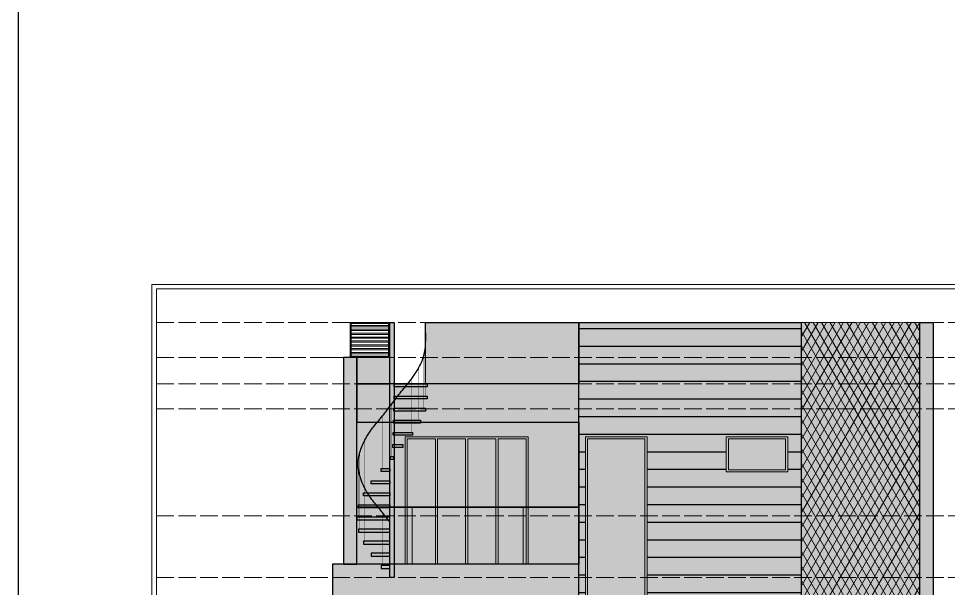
# Model space of a CAD drawing. Header units: millimetres. Extents: x 56222 to 163527, y -177397 to -121287.
# Drawn here: x 154711 to 155345, y -173289 to -172901 of the extents above; entities that cross this region are included whole.
import ezdxf

# ---------------------------------------------------------------- set-up
doc = ezdxf.new("R2010")
doc.units = ezdxf.units.MM
doc.header["$MEASUREMENT"] = 0
doc.linetypes.add('ACAD_ISO02W100', pattern=[15, 12, -3])
for name, color, linetype, lineweight in [('@~LEVEL GRID LINE', 43, 'ACAD_ISO02W100', 9), ('ELEVATION', 250, 'Continuous', 9), ('ELEVATION ( D~W~RaiL )', 250, 'Continuous', 9), ('ELEVATION ( HATCH )', 251, 'Continuous', 9), ('ELEVATION ( WALL COLOUR ) X_', 7, 'Continuous', 9), ('SECTION', 7, 'Continuous', 9), ('SECTION ( D~W~RaiL )', 250, 'Continuous', 18), ('SECTION ( GLASS  COLOUR ) X_', 7, 'Continuous', 9), ('X_SHEET', 7, 'Continuous', 9)]:
    doc.layers.add(name, color=color, linetype=linetype, lineweight=lineweight)
doc.layers.add('ELEVATION ( GLASS COLOUR ) X_', color=7, linetype='Continuous')
doc.layers.add('ELEVATION )~BOUNDRY ~( WALL COLOUR ) _', color=7, linetype='Continuous')

# ---------------------------------------------------------------- blocks, each defined once
blk = doc.blocks.new('SPRIAL STAIR')
at = {"layer": 'ELEVATION', "lineweight": 30}
h = blk.add_hatch(color=35, dxfattribs=at)
h.set_gradient(color1=(169, 105, 75), color2=(239, 226, 220), one_color=1, tint=0.9, name='CYLINDER')
h.paths.add_polyline_path([(1.5, 0), (-1.5, 0), (-1.5, 174), (1.5, 174)])
at = {"layer": 'ELEVATION', "lineweight": -3}
blk.add_lwpolyline([(1.5, 0), (-1.5, 0), (-1.5, 174), (1.5, 174)], close=True, dxfattribs=at)
at = {"layer": 'ELEVATION', "color": 32, "const_width": 0.18}
for points in [[(23, 132), (23, 168)], [(23, 123.75), (23, 159.75)], [(21.83, 115.5), (21.83, 151.5)], [(18.42, 107.25), (18.42, 143.25)], [(13.11, 99), (13.11, 135)], [(6.42, 90.75), (6.42, 126.75)], [(0, 82.5), (0, 118.5)], [(-6.42, 74.25), (-6.42, 110.25)], [(-13.11, 66), (-13.11, 102)], [(-18.42, 57.75), (-18.42, 93.75)], [(-21.83, 49.5), (-21.83, 85.5)], [(-23, 41.25), (-23, 77.25)], [(-21.83, 33), (-21.83, 69)], [(-18.42, 24.75), (-18.42, 60.75)], [(-13.11, 16.5), (-13.11, 52.5)], [(-6.42, 8.25), (-6.42, 44.25)]]:
    blk.add_lwpolyline(points, dxfattribs=at)
at = {"layer": 'ELEVATION', "color": 32, "lineweight": -3}
for points in [[(1.5, 132), (24, 132), (24, 130), (1.5, 130)], [(1.5, 123.75), (24, 123.75), (24, 121.75), (1.5, 121.75)], [(1.43, 115.5), (22.83, 115.5), (22.83, 113.5), (1.43, 113.5)], [(1.21, 107.25), (19.42, 107.25), (19.42, 105.25), (1.21, 105.25)], [(0.88, 99), (14.11, 99), (14.11, 97), (0.88, 97)], [(0.46, 90.75), (7.42, 90.75), (7.42, 88.75), (0.46, 88.75)], [(-1, 82.5), (1, 82.5), (1, 80.5), (-1, 80.5)], [(-7.42, 74.25), (-1.5, 74.25), (-1.5, 72.25), (-7.42, 72.25)], [(-14.11, 66), (-1.5, 66), (-1.5, 64), (-14.11, 64)], [(-19.42, 57.75), (-1.5, 57.75), (-1.5, 55.75), (-19.42, 55.75)], [(-22.83, 49.5), (-1.5, 49.5), (-1.5, 47.5), (-22.83, 47.5)], [(-24, 39.25), (-1.5, 39.25), (-1.5, 41.25), (-24, 41.25)], [(-22.83, 31), (-1.5, 31), (-1.5, 33), (-22.83, 33)], [(-19.42, 22.75), (-1.5, 22.75), (-1.5, 24.75), (-19.42, 24.75)], [(-14.11, 14.5), (-1.5, 14.5), (-1.5, 16.5), (-14.11, 16.5)], [(-7.42, 6.25), (-1.5, 6.25), (-1.5, 8.25), (-7.42, 8.25)]]:
    blk.add_lwpolyline(points, close=True, dxfattribs=at)
at = {"layer": 'ELEVATION', "color": 32, "lineweight": 30}
blk.add_open_spline([(-1.5, 37.97), (-3.11, 40.08), (-6.9, 44.99), (-13.12, 52.15), (-20.03, 62.59), (-23.89, 74.3), (-22.13, 85.81), (-18.51, 94.14), (-13.13, 102.36), (-6.36, 110.13), (0, 118.5), (6.36, 126.87), (13.13, 134.64), (18.49, 142.86), (22.2, 151.19), (23.19, 159.73), (23.06, 165.25), (23, 168)], degree=3, knots=[2.475585, 2.475585, 2.475585, 2.475585, 10.451449, 21.073335, 30.884245, 48.009061, 56.342265, 65.268822, 75.079732, 85.701618, 96.153067, 106.604516, 117.226402, 127.037312, 135.963869, 144.297073, 152.547073, 152.547073, 152.547073, 152.547073], dxfattribs=at)

msp = doc.modelspace()

# ---------------------------------------------------------------- hatches: boundary and pattern name
at = {"layer": 'ELEVATION'}
h = msp.add_hatch(color=254, dxfattribs=at)
h.set_gradient(color1=(228, 222, 202), color2=(243, 240, 231), one_color=1, tint=0.93, name='CYLINDER')
h.paths.add_polyline_path([(154988.8106, -173107.80351), (155093.3106, -173107.80351), (155093.3106, -173149.80351), (154988.8106, -173149.80351)])
h = msp.add_hatch(color=15, dxfattribs=at)
h.set_gradient(color1=(153, 81, 71), color2=(176, 95, 84), one_color=1, tint=0.51)
h.paths.add_polyline_path([(154941.8106, -173131.80351), (154932.8106, -173131.80351), (154932.8106, -173272.80351), (154941.8106, -173272.80351)])
h = msp.add_hatch(color=254, dxfattribs=at)
h.set_gradient(color1=(228, 222, 202), color2=(243, 240, 231), one_color=1, tint=0.93, name='CYLINDER')
h.paths.add_polyline_path([(154964.3106, -173131.80351), (154941.8106, -173131.80351), (154941.8106, -173149.80351), (154964.3106, -173149.80351)])
at = {"layer": 'ELEVATION', "lineweight": 30}
h = msp.add_hatch(color=31, dxfattribs=at)
h.set_gradient(color1=(255, 207, 158), color2=(255, 232, 209), one_color=1, tint=0.91, name='CYLINDER')
h.paths.add_polyline_path([(154941.8106, -173175.80351), (155093.3106, -173175.80351), (155093.3106, -173272.80351), (154941.8106, -173272.80351)])
h.paths.add_polyline_path([(154974.8106, -173185.80351), (155058.8106, -173185.80351), (155058.8106, -173272.80351), (154974.8106, -173272.80351)], flags=16)
at = {"layer": 'ELEVATION ( D~W~RaiL )'}
h = msp.add_hatch(dxfattribs=at)
h.set_pattern_fill('ANSI32', color=256, scale=7, angle=135, style=0)
h.set_pattern_definition([(180, (154942.5106, -173131.8035), (-4e-16, -2.625), []), (180, (154941.6356, -173130.9285), (-4e-16, -2.625), [])])
h.paths.add_polyline_path([(154938.0106, -173131.80351), (154963.6106, -173131.80351), (154963.6106, -173108.50351), (154938.0106, -173108.50351)])
at = {"layer": 'ELEVATION ( GLASS COLOUR ) X_'}
h = msp.add_hatch(color=254, dxfattribs=at)
h.set_gradient(color1=(196, 215, 217), color2=(243, 247, 247), one_color=1, tint=0.96, name='CYLINDER')
h.paths.add_polyline_path([(154974.8106, -173185.80351), (155058.8106, -173185.80351), (155058.8106, -173272.80351), (154974.8106, -173272.80351)])
h = msp.add_hatch(color=254, dxfattribs=at)
h.set_gradient(color1=(196, 215, 217), color2=(243, 247, 247), one_color=1, tint=0.96, name='CYLINDER')
h.paths.add_polyline_path([(155139.8106, -173427.80351), (155097.8106, -173427.80351), (155097.8106, -173185.80351), (155139.8106, -173185.80351)])
h = msp.add_hatch(color=254, dxfattribs=at)
h.set_gradient(color1=(196, 215, 217), color2=(243, 247, 247), one_color=1, tint=0.96, name='CYLINDER')
h.paths.add_polyline_path([(155193.8106, -173185.80351), (155235.8106, -173185.80351), (155235.8106, -173209.80351), (155193.8106, -173209.80351)])
at = {"layer": 'ELEVATION ( HATCH )', "lineweight": -3}
h = msp.add_hatch(dxfattribs=at)
h.set_pattern_fill('_USER', color=256, scale=12, style=0, pattern_type=0)
h.set_pattern_definition([(0, (7414.392, 1e-05), (0, 12), [])])
h.paths.add_polyline_path([(155244.8106, -173575.80351), (155093.3106, -173575.80351), (155093.3106, -173107.80351), (155244.8106, -173107.80351)])
h.paths.add_polyline_path([(155193.8106, -173387.80351), (155235.8106, -173387.80351), (155235.8106, -173471.80351), (155193.8106, -173471.80351)], flags=16)
h.paths.add_polyline_path([(155193.8106, -173185.80351), (155235.8106, -173185.80351), (155235.8106, -173209.80351), (155193.8106, -173209.80351)], flags=16)
h.paths.add_polyline_path([(155097.8106, -173475.80351), (155139.8106, -173475.80351), (155139.8106, -173499.80351), (155097.8106, -173499.80351)], flags=16)
h.paths.add_polyline_path([(155139.8106, -173427.80351), (155097.8106, -173427.80351), (155097.8106, -173185.80351), (155139.8106, -173185.80351)], flags=16)
at = {"layer": 'ELEVATION ( HATCH )'}
h = msp.add_hatch(dxfattribs=at)
h.set_pattern_fill('_USER', color=34, scale=5, angle=60, style=0, pattern_type=0)
h.set_pattern_definition([(60, (155240.3106, -173575.8035), (-4.330127, 2.5), [])])
h.paths.add_polyline_path([(155244.8106, -173575.80351), (155325.8106, -173575.80351), (155325.8106, -173107.71317), (155244.8106, -173107.80351)])
h = msp.add_hatch(dxfattribs=at)
h.set_pattern_fill('_USER', color=34, scale=5, angle=300, style=0, pattern_type=0)
h.set_pattern_definition([(300, (155240.3106, -173575.8035), (4.330127, 2.5), [])])
h.paths.add_polyline_path([(155244.8106, -173575.80351), (155325.8106, -173575.80351), (155325.8106, -173107.71317), (155244.8106, -173107.80351)])
at = {"layer": 'ELEVATION ( WALL COLOUR ) X_'}
h = msp.add_hatch(color=254, dxfattribs=at)
h.set_gradient(color1=(228, 222, 202), color2=(243, 240, 231), one_color=1, tint=0.93, name='CYLINDER')
h.paths.add_polyline_path([(155244.8106, -173575.80351), (155093.3106, -173575.80351), (155093.3106, -173107.80351), (155244.8106, -173107.80351)])
h.paths.add_polyline_path([(155193.8106, -173387.80351), (155235.8106, -173387.80351), (155235.8106, -173471.80351), (155193.8106, -173471.80351)], flags=16)
h.paths.add_polyline_path([(155193.8106, -173185.80351), (155235.8106, -173185.80351), (155235.8106, -173209.80351), (155193.8106, -173209.80351)], flags=16)
h.paths.add_polyline_path([(155097.8106, -173475.80351), (155139.8106, -173475.80351), (155139.8106, -173499.80351), (155097.8106, -173499.80351)], flags=16)
h.paths.add_polyline_path([(155139.8106, -173427.80351), (155097.8106, -173427.80351), (155097.8106, -173185.80351), (155139.8106, -173185.80351)], flags=16)
h = msp.add_hatch(color=254, dxfattribs=at)
h.set_gradient(color1=(236, 232, 218), color2=(248, 247, 242), one_color=1, tint=0.96, name='CYLINDER')
h.paths.add_polyline_path([(155244.8106, -173575.80351), (155325.8106, -173575.80351), (155325.8106, -173107.71317), (155244.8106, -173107.80351)])
h = msp.add_hatch(color=254, dxfattribs=at)
h.set_gradient(color1=(228, 222, 202), color2=(243, 240, 231), rotation=90, one_color=1, tint=0.93, name='CYLINDER')
h.paths.add_polyline_path([(155334.8106, -173581.80351), (155325.8106, -173581.80351), (155325.8106, -173107.80351), (155334.8106, -173107.80351)])
h = msp.add_hatch(color=253, dxfattribs=at)
h.set_gradient(color1=(154, 163, 167), color2=(184, 191, 193), rotation=90, one_color=1, tint=0.74, name='CYLINDER')
h.paths.add_polyline_path([(155093.3106, -173149.80351), (154941.8106, -173149.80351), (154941.8106, -173175.80351), (155093.3106, -173175.80351)])
h = msp.add_hatch(color=253, dxfattribs=at)
h.set_gradient(color1=(154, 163, 167), color2=(184, 191, 193), rotation=90, one_color=1, tint=0.74, name='CYLINDER')
h.paths.add_polyline_path([(155093.3106, -173272.80351), (154925.3106, -173272.80351), (154925.3106, -173298.80351), (155093.3106, -173298.80351)])
at = {"layer": 'SECTION ( GLASS  COLOUR ) X_'}
h = msp.add_hatch(color=254, dxfattribs=at)
h.set_gradient(color1=(196, 215, 217), color2=(243, 247, 247), rotation=90, one_color=1, tint=0.96, name='CYLINDER')
h.paths.add_polyline_path([(155093.3106, -173233.80351), (154941.8106, -173233.80351), (154941.8106, -173272.80351), (155093.3106, -173272.80351)])

# ---------------------------------------------------------------- linework, layer by layer
at = {"layer": '@~LEVEL GRID LINE'}
for p, q in [((154805.18684, -173107.80351), (155469.36204, -173107.80351)), ((154805.18684, -173131.80351), (155469.36204, -173131.80351)), ((154805.18684, -173149.80351), (155469.36204, -173149.80351)), ((154805.18684, -173239.80351), (155469.36204, -173239.80351)), ((154805.18684, -173281.80351), (155469.36204, -173281.80351))]:
    msp.add_line(p, q, dxfattribs=at)
at = {"layer": '@~LEVEL GRID LINE', "color": 6}
msp.add_line((154805.18684, -173166.80351), (155469.36204, -173166.80351), dxfattribs=at)
at = {"layer": 'ELEVATION'}
for p, q in [((154988.8106, -173107.80351), (155244.8106, -173107.80351)), ((154988.8106, -173149.80351), (154988.8106, -173107.80351)), ((155093.3106, -173437.80351), (155093.3106, -173107.80351)), ((155244.8106, -173107.80351), (155244.8106, -173581.80351)), ((155325.8106, -173107.80351), (155325.8106, -173581.80351)), ((155334.8106, -173107.80351), (155334.8106, -173581.80351)), ((154964.3106, -173131.80351), (154915.60072, -173131.80351)), ((154932.8106, -173272.80351), (154932.8106, -173131.80351)), ((154941.8106, -173131.80351), (154932.8106, -173131.80351)), ((154941.8106, -173272.80351), (154941.8106, -173131.80351)), ((154925.3106, -173430.80351), (154925.3106, -173272.80351)), ((154925.3106, -173298.80351), (154925.3106, -173272.80351)), ((154925.3106, -173272.80351), (155093.3106, -173272.80351))]:
    msp.add_line(p, q, dxfattribs=at)
at = {"layer": 'ELEVATION', "color": 253}
for p, q in [((154979.6856, -173233.80351), (154979.6856, -173272.80351)), ((155017.5606, -173233.80351), (155017.5606, -173272.80351)), ((155055.4356, -173233.80351), (155055.4356, -173272.80351))]:
    msp.add_line(p, q, dxfattribs=at)
at = {"layer": 'ELEVATION'}
for points in [[(155244.8106, -173575.80351), (155325.8106, -173575.80351), (155325.8106, -173107.71317), (155244.8106, -173107.80351)], [(154941.8106, -173175.80351), (155093.3106, -173175.80351), (155093.3106, -173149.80351), (154941.8106, -173149.80351)]]:
    msp.add_lwpolyline(points, close=True, dxfattribs=at)
at = {"layer": 'ELEVATION ( D~W~RaiL )'}
for points in [[(154937.3106, -173131.80351), (154964.3106, -173131.80351), (154964.3106, -173107.80351), (154937.3106, -173107.80351)], [(154938.0106, -173131.80351), (154963.6106, -173131.80351), (154963.6106, -173108.50351), (154938.0106, -173108.50351)], [(154974.8106, -173185.80351), (155058.8106, -173185.80351), (155058.8106, -173272.80351), (154974.8106, -173272.80351)], [(154976.3106, -173187.30351), (154995.4356, -173187.30351), (154995.4356, -173272.80351), (154976.3106, -173272.80351)], [(154996.9356, -173187.30351), (155016.0606, -173187.30351), (155016.0606, -173272.80351), (154996.9356, -173272.80351)], [(155017.5606, -173187.30351), (155036.6856, -173187.30351), (155036.6856, -173272.80351), (155017.5606, -173272.80351)], [(155038.1856, -173187.30351), (155057.3106, -173187.30351), (155057.3106, -173272.80351), (155038.1856, -173272.80351)], [(155139.8106, -173427.80351), (155097.8106, -173427.80351), (155097.8106, -173185.80351), (155139.8106, -173185.80351)], [(155138.3106, -173426.30351), (155099.3106, -173426.30351), (155099.3106, -173187.30351), (155138.3106, -173187.30351)], [(155193.8106, -173185.80351), (155235.8106, -173185.80351), (155235.8106, -173209.80351), (155193.8106, -173209.80351)], [(155195.3106, -173187.30351), (155234.3106, -173187.30351), (155234.3106, -173208.30351), (155195.3106, -173208.30351)]]:
    msp.add_lwpolyline(points, close=True, dxfattribs=at)
at = {"layer": 'ELEVATION ( GLASS COLOUR ) X_', "color": 45, "true_color": 0x9c8a6c, "const_width": 1}
msp.add_lwpolyline([(154941.8106, -173233.80351), (155093.3106, -173233.80351)], dxfattribs=at)
at = {"layer": 'ELEVATION )~BOUNDRY ~( WALL COLOUR ) _'}
for points in [[(154988.8106, -173107.80351), (155093.3106, -173107.80351), (155093.3106, -173149.80351), (154988.8106, -173149.80351)], [(155244.8106, -173575.80351), (155093.3106, -173575.80351), (155093.3106, -173107.80351), (155244.8106, -173107.80351)], [(155334.8106, -173581.80351), (155325.8106, -173581.80351), (155325.8106, -173107.80351), (155334.8106, -173107.80351)], [(154941.8106, -173131.80351), (154932.8106, -173131.80351), (154932.8106, -173272.80351), (154941.8106, -173272.80351)], [(154964.3106, -173131.80351), (154941.8106, -173131.80351), (154941.8106, -173149.80351), (154964.3106, -173149.80351)], [(155093.3106, -173149.80351), (154941.8106, -173149.80351), (154941.8106, -173175.80351), (155093.3106, -173175.80351)], [(154941.8106, -173175.80351), (155093.3106, -173175.80351), (155093.3106, -173272.80351), (154941.8106, -173272.80351)], [(155093.3106, -173272.80351), (154925.3106, -173272.80351), (154925.3106, -173298.80351), (155093.3106, -173298.80351)]]:
    msp.add_lwpolyline(points, close=True, dxfattribs=at)
at = {"layer": 'SECTION'}
msp.add_line((155093.3106, -173233.80351), (154941.8106, -173233.80351), dxfattribs=at)
at = {"layer": 'SECTION ( D~W~RaiL )'}
msp.add_lwpolyline([(154974.8106, -173272.80351), (154974.8106, -173185.80351), (155058.8106, -173185.80351), (155058.8106, -173272.80351), (154974.8106, -173272.80351)], dxfattribs=at)
at = {"layer": 'SECTION ( GLASS  COLOUR ) X_'}
msp.add_lwpolyline([(155093.3106, -173233.80351), (154941.8106, -173233.80351), (154941.8106, -173272.80351), (155093.3106, -173272.80351)], close=True, dxfattribs=at)
at = {"layer": 'X_SHEET', "color": 1, "lineweight": 30}
msp.add_lwpolyline([(154711.25874, -172132.95107), (157705.48342, -172132.95107), (157705.48342, -174655.79245), (154711.25874, -174655.79245)], close=True, dxfattribs=at)
at = {"layer": 'X_SHEET'}
for points in [[(155569.33521, -173616.96077), (154802.18684, -173616.96077), (154802.18684, -173082.02796), (155569.33521, -173082.02796)], [(154805.18684, -173613.96077), (155469.36204, -173613.96077), (155469.36204, -173085.02796), (154805.18684, -173085.02796)]]:
    msp.add_lwpolyline(points, close=True, dxfattribs=at)

# ---------------------------------------------------------------- block references
at = {"layer": 'ELEVATION', "color": 1, "lineweight": 30}
msp.add_blockref('SPRIAL STAIR', (154965.8106, -173281.80351), dxfattribs=at)

doc.saveas('drawing.dxf')
